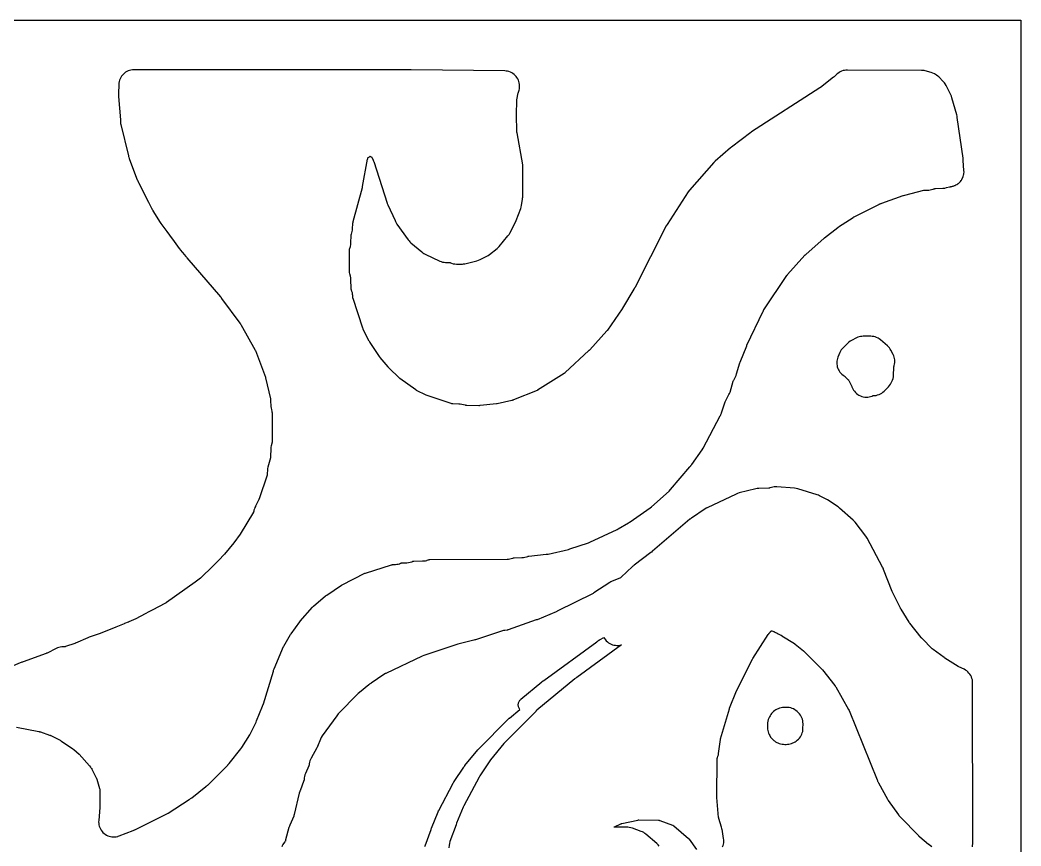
# Model space of a CAD drawing. Header units: millimetres. Extents: x 0 to 300, y 0 to 300.
# Drawn here: x 134.1 to 300, y 163.1 to 300 of the extents above; entities that cross this region are included whole.
import ezdxf

# ---------------------------------------------------------------- set-up
doc = ezdxf.new("R2010")
doc.units = ezdxf.units.MM
doc.layers.add('CUT', color=7, linetype='CONTINUOUS')

msp = doc.modelspace()

# ---------------------------------------------------------------- linework, layer by layer
at = {"layer": 'CUT'}
for points in [[(0.05, 299.97), (299.95, 299.97), (299.98, 299.97), (299.99, 299.97), (300, 299.97), (300, 299.96), (300, 299.95), (300, 299.92), (300, 0.05), (300, 0.02), (300, 0.01), (299.99, 0), (299.98, 0), (299.95, 0), (0.05, 0)], [(133.57, 182.8), (137.29, 182.05), (137.31, 182.04), (137.36, 182.03), (137.38, 182.03), (137.41, 182.02), (137.45, 182.01), (137.48, 182), (137.52, 181.99), (139.05, 181.48), (139.09, 181.46), (139.13, 181.44), (139.17, 181.42), (139.18, 181.42), (139.21, 181.41), (139.23, 181.4), (139.25, 181.39), (140.78, 180.62), (140.78, 180.61), (140.84, 180.58), (140.9, 180.54), (140.91, 180.54), (141.01, 180.47), (141.02, 180.46), (141.72, 179.98), (141.85, 179.89), (142.89, 179.18), (143.04, 179.07), (143.96, 178.3), (145.66, 176.35), (145.81, 176.17), (145.88, 176.08), (145.94, 176.01), (145.96, 176), (145.98, 175.98), (145.98, 175.97), (145.99, 175.96), (146, 175.95), (146.01, 175.93), (146.01, 175.92), (146.02, 175.91), (146.06, 175.83), (146.78, 174.4), (146.83, 174.29), (146.84, 174.26), (146.84, 174.24), (146.85, 174.22), (146.87, 174.17), (146.88, 174.15), (147.32, 172.61), (147.35, 172.49), (147.36, 172.48), (147.36, 172.47), (147.36, 172.46), (147.36, 172.44), (147.39, 171.83), (147.39, 171.81), (147.38, 169.47), (147.18, 167.32), (147.17, 167.08), (147.18, 166.84), (147.22, 166.6), (147.28, 166.36), (147.36, 166.14), (147.46, 165.92), (147.59, 165.71), (147.73, 165.52), (147.89, 165.34), (148.07, 165.17), (148.26, 165.03), (148.47, 164.9), (148.68, 164.79), (148.91, 164.71), (149.14, 164.65), (149.38, 164.61), (149.62, 164.59), (149.86, 164.6), (150.1, 164.63), (150.34, 164.68), (150.38, 164.7), (150.57, 164.76), (152.87, 165.65), (152.88, 165.65), (153.13, 165.76), (153.19, 165.79), (158.45, 168.42), (158.49, 168.44), (158.69, 168.56), (162.16, 170.8), (162.18, 170.81), (162.28, 170.87), (162.39, 170.94), (162.4, 170.94), (162.61, 171.09), (164.93, 172.93), (164.99, 172.98), (165.03, 173), (165.23, 173.18), (165.25, 173.2), (168.57, 176.51), (168.6, 176.54), (168.78, 176.75), (170.71, 179.17), (170.88, 179.41), (172.2, 181.53), (172.31, 181.72), (173.26, 183.6), (173.35, 183.81), (174.32, 186.26), (174.32, 186.27), (174.33, 186.28), (174.4, 186.46), (174.41, 186.47), (174.48, 186.67), (176.12, 192.09), (176.15, 192.17), (176.17, 192.23), (176.17, 192.24), (176.24, 192.43), (177.83, 196.14), (177.83, 196.15), (177.87, 196.21), (177.88, 196.23), (178.97, 198.13), (178.97, 198.14), (178.98, 198.15), (179.06, 198.24), (180.5, 200.23), (180.55, 200.3), (180.55, 200.31), (180.56, 200.32), (180.57, 200.34), (182.6, 202.68), (182.65, 202.72), (182.68, 202.75), (182.73, 202.79), (182.79, 202.85), (184.76, 204.53), (184.78, 204.54), (184.81, 204.56), (184.82, 204.57), (184.86, 204.59), (184.87, 204.6), (184.97, 204.67), (184.98, 204.67), (187.42, 206.33), (187.51, 206.38), (187.53, 206.39), (191.29, 208.28), (191.31, 208.29), (191.32, 208.29), (191.39, 208.32), (195.69, 209.66), (195.7, 209.66), (195.73, 209.67), (195.82, 209.7), (195.88, 209.72), (195.91, 209.73), (195.97, 209.73), (196.36, 209.75), (196.58, 209.77), (196.79, 209.81), (197, 209.86), (197.2, 209.94), (197.29, 209.98), (197.33, 209.99), (197.36, 210), (197.42, 210.02), (197.43, 210.02), (197.48, 210.02), (198.26, 210.04), (198.53, 210.06), (198.8, 210.11), (199.07, 210.19), (199.25, 210.27), (199.27, 210.28), (199.28, 210.28), (199.29, 210.28), (199.32, 210.28), (199.35, 210.28), (199.4, 210.28), (200.86, 210.33), (200.89, 210.33), (200.94, 210.33), (201.11, 210.34), (201.34, 210.37), (201.55, 210.42), (201.63, 210.45), (201.77, 210.49), (201.8, 210.5), (201.83, 210.51), (201.85, 210.52), (201.93, 210.55), (201.94, 210.55), (201.95, 210.55), (201.97, 210.55), (202.03, 210.55), (214.85, 210.63), (215.07, 210.64), (215.3, 210.67), (215.53, 210.73), (215.82, 210.81), (215.9, 210.83), (215.93, 210.84), (215.94, 210.84), (215.95, 210.84), (216.03, 210.84), (217.28, 210.88), (217.31, 210.88), (217.35, 210.88), (217.56, 210.89), (217.81, 210.93), (218.06, 210.99), (218.29, 211.08), (218.33, 211.1), (218.34, 211.1), (218.36, 211.11), (218.37, 211.11), (218.4, 211.12), (218.48, 211.13), (221.32, 211.43), (221.32, 211.44), (221.36, 211.44), (221.64, 211.48), (225.01, 212.25), (225.25, 212.32), (228.32, 213.35), (228.58, 213.46), (233.07, 215.56), (233.26, 215.65), (234.96, 216.63), (235.12, 216.74), (235.25, 216.82), (238.57, 219.14), (238.8, 219.32), (241.7, 221.9), (241.94, 222.15), (245.13, 225.91), (245.14, 225.92), (245.24, 226.03), (245.27, 226.07), (245.28, 226.08), (245.32, 226.13), (245.41, 226.25), (245.42, 226.26), (245.44, 226.29), (247.18, 228.76), (247.35, 229.03), (250.18, 234.4), (250.19, 234.42), (250.29, 234.62), (250.31, 234.69), (250.37, 234.84), (250.38, 234.86), (250.95, 236.54), (251.01, 236.69), (251.01, 236.7), (251.62, 237.89), (251.72, 238.1), (251.8, 238.32), (252.33, 240.12), (252.36, 240.21), (252.37, 240.23), (252.37, 240.24), (252.41, 240.31), (252.69, 240.83), (252.8, 241.06), (252.89, 241.31), (253.44, 243.17), (253.48, 243.28), (253.48, 243.29), (254.56, 245.99), (254.57, 246.02), (254.6, 246.07), (257.27, 251.71), (257.31, 251.79), (257.35, 251.85), (257.36, 251.87), (257.41, 251.95), (261.21, 257.63), (261.3, 257.73), (261.34, 257.78), (264.18, 260.98), (264.23, 261.04), (264.25, 261.05), (264.28, 261.08), (264.39, 261.17), (267.32, 263.79), (267.4, 263.86), (267.43, 263.88), (267.45, 263.9), (269.67, 265.58), (269.68, 265.59), (269.71, 265.61), (269.79, 265.67), (272.17, 267.26), (272.24, 267.3), (272.29, 267.33), (272.31, 267.34), (272.36, 267.37), (276.55, 269.47), (276.58, 269.49), (276.59, 269.49), (276.61, 269.5), (276.62, 269.5), (276.63, 269.51), (276.64, 269.51), (276.67, 269.52), (276.69, 269.52), (276.77, 269.55), (276.85, 269.58), (276.92, 269.6), (276.93, 269.6), (280.48, 270.88), (280.49, 270.89), (280.5, 270.89), (280.53, 270.9), (280.55, 270.91), (280.74, 270.97), (283.88, 271.75), (283.97, 271.77), (283.98, 271.77), (284.08, 271.77), (284.74, 271.8), (284.98, 271.82), (285.2, 271.87), (285.43, 271.93), (285.54, 271.98), (285.6, 272), (285.65, 272.02), (285.75, 272.05), (285.76, 272.05), (285.77, 272.06), (285.78, 272.06), (285.84, 272.06), (287.03, 272.1), (287.07, 272.1), (287.26, 272.12), (287.37, 272.13), (287.66, 272.19), (288.13, 272.32), (288.19, 272.34), (288.22, 272.35), (288.24, 272.35), (288.25, 272.35), (288.26, 272.35), (288.3, 272.35), (288.35, 272.36), (288.39, 272.37), (288.42, 272.37), (288.54, 272.39), (288.66, 272.41), (288.69, 272.42), (288.7, 272.42), (288.71, 272.43), (288.77, 272.44), (288.9, 272.49), (289, 272.52), (289.08, 272.56), (289.13, 272.58), (289.22, 272.63), (289.35, 272.7), (289.4, 272.73), (289.43, 272.75), (289.48, 272.78), (289.56, 272.84), (289.62, 272.89), (289.63, 272.9), (289.65, 272.92), (289.67, 272.94), (289.69, 272.95), (289.75, 273), (289.8, 273.05), (289.93, 273.18), (289.97, 273.23), (290.08, 273.37), (290.12, 273.42), (290.18, 273.52), (290.22, 273.58), (290.24, 273.62), (290.26, 273.67), (290.33, 273.8), (290.35, 273.84), (290.39, 273.94), (290.4, 273.97), (290.42, 274), (290.42, 274.01), (290.43, 274.03), (290.43, 274.04), (290.44, 274.06), (290.49, 274.27), (290.5, 274.3), (290.53, 274.45), (290.54, 274.52), (290.54, 274.53), (290.56, 274.77), (290.55, 275.02), (290.43, 276.68), (290.43, 276.69), (290.42, 276.86), (290.4, 277.05), (289.43, 283.8), (289.43, 283.84), (289.41, 283.95), (289.4, 284.06), (289.35, 284.28), (288.56, 287.1), (288.48, 287.33), (288.38, 287.55), (287.58, 289.14), (287.45, 289.37), (287.3, 289.58), (287.13, 289.78), (286.38, 290.54), (286.21, 290.69), (286.02, 290.84), (285.83, 290.96), (285.67, 291.05), (285.39, 291.18), (285.1, 291.28), (284.15, 291.54), (283.94, 291.59), (283.72, 291.62), (283.5, 291.63), (271.23, 291.68), (270.99, 291.67), (270.75, 291.63), (270.51, 291.58), (270.28, 291.5), (270.06, 291.39), (269.85, 291.27), (269.65, 291.13), (269.47, 290.97), (269.07, 290.57), (269.05, 290.55), (268.96, 290.49), (266.78, 288.81), (266.66, 288.74), (255.37, 281.44), (255.23, 281.34), (252.02, 278.92), (251.88, 278.8), (249.35, 276.59), (249.22, 276.48), (249.21, 276.47), (249.1, 276.35), (245.08, 271.76), (244.87, 271.48), (241.37, 266.11), (241.23, 265.88), (235.99, 255.61), (235.95, 255.54), (235.93, 255.51), (235.89, 255.44), (235.85, 255.38), (234, 252.2), (233.99, 252.18), (233.97, 252.15), (233.94, 252.1), (231.48, 248.59), (231.42, 248.5), (231.41, 248.49), (231.38, 248.46), (228.57, 245.33), (228.45, 245.21), (228.42, 245.18), (224.48, 241.54), (224.44, 241.51), (224.4, 241.47), (224.37, 241.45), (224.36, 241.44), (224.29, 241.39), (219.88, 238.61), (219.87, 238.6), (219.83, 238.58), (219.81, 238.57), (215.89, 237.01), (215.85, 237), (215.73, 236.95), (215.71, 236.94), (215.68, 236.93), (215.66, 236.92), (215.64, 236.91), (213.22, 236.38), (213.18, 236.37), (213.09, 236.37), (210.39, 236.08), (210.38, 236.08), (210.36, 236.08), (210.23, 236.06), (210.19, 236.06), (208.16, 236.09), (208.1, 236.09), (208.03, 236.11), (207.97, 236.12), (207.91, 236.13), (207.34, 236.26), (207.1, 236.31), (206.87, 236.33), (205.84, 236.37), (205.77, 236.37), (205.74, 236.37), (205.73, 236.37), (205.68, 236.38), (205.6, 236.4), (205.57, 236.41), (201.58, 237.74), (201.42, 237.8), (199.85, 238.6), (199.82, 238.61), (199.81, 238.62), (199.74, 238.66), (197.08, 240.55), (197.02, 240.6), (197, 240.62), (196.99, 240.62), (196.9, 240.71), (195.38, 242.22), (195.3, 242.3), (195.28, 242.32), (195.25, 242.35), (195.19, 242.4), (195.16, 242.43), (195.12, 242.47), (193.84, 244.02), (193.79, 244.09), (193.78, 244.11), (193.77, 244.12), (193.74, 244.16), (193.7, 244.23), (192.17, 246.51), (192.13, 246.57), (192.09, 246.62), (192.06, 246.67), (192.02, 246.73), (191.03, 248.71), (191, 248.78), (190.99, 248.8), (190.96, 248.89), (189.32, 253.82), (189.3, 253.87), (189.29, 253.94), (189.29, 253.95), (189.28, 254.01), (189.28, 254.02), (189.27, 254.2), (189.27, 254.22), (189.27, 254.32), (189.26, 254.48), (189.22, 254.74), (189.15, 254.99), (189.05, 255.24), (189.05, 255.25), (189.05, 255.26), (189.01, 255.34), (189.01, 255.36), (189.01, 255.37), (189.01, 255.43), (189.01, 255.45), (188.96, 257.03), (188.94, 257.27), (188.9, 257.5), (188.81, 257.9), (188.75, 258.12), (188.74, 258.14), (188.73, 258.18), (188.73, 258.19), (188.73, 258.21), (188.74, 261.85), (188.74, 261.91), (188.74, 261.92), (188.74, 261.94), (188.74, 261.96), (188.74, 261.97), (188.75, 262), (188.88, 262.45), (188.94, 262.75), (188.97, 263.04), (189.01, 264.28), (189.01, 264.34), (189.01, 264.35), (189.02, 264.38), (189.04, 264.44), (189.07, 264.5), (189.14, 264.71), (189.2, 264.92), (189.24, 265.14), (189.26, 265.36), (189.29, 266.23), (189.3, 266.31), (189.3, 266.32), (189.3, 266.33), (189.3, 266.34), (189.31, 266.35), (189.31, 266.37), (189.31, 266.38), (189.32, 266.4), (189.32, 266.41), (189.36, 266.57), (190.87, 272.21), (190.91, 272.4), (191.74, 276.92), (191.75, 276.96), (191.77, 277.1), (191.77, 277.11), (191.78, 277.12), (191.78, 277.13), (191.79, 277.14), (191.83, 277.17), (191.94, 277.24), (192.04, 277.31), (192.14, 277.39), (192.14, 277.4), (192.15, 277.4), (192.16, 277.4), (192.17, 277.4), (192.35, 277.29), (192.39, 277.27), (192.41, 277.26), (192.43, 277.25), (192.44, 277.24), (192.46, 277.19), (192.48, 277.14), (192.67, 276.73), (192.73, 276.58), (192.76, 276.51), (194.98, 269.62), (194.99, 269.59), (195.09, 269.34), (196.29, 266.72), (196.34, 266.59), (196.46, 266.36), (196.6, 266.14), (198.48, 263.52), (198.6, 263.36), (198.74, 263.21), (198.77, 263.18), (198.92, 263.05), (200.7, 261.53), (200.87, 261.39), (201.06, 261.27), (201.27, 261.16), (203.72, 260.02), (203.94, 259.93), (204.17, 259.86), (204.41, 259.82), (204.65, 259.79), (205.27, 259.76), (205.36, 259.76), (205.39, 259.76), (205.4, 259.76), (205.47, 259.73), (205.65, 259.67), (205.91, 259.59), (206.19, 259.54), (206.47, 259.52), (207.23, 259.51), (207.44, 259.52), (207.65, 259.54), (207.86, 259.58), (209.84, 260.07), (210.11, 260.16), (210.37, 260.27), (211.48, 260.83), (211.7, 260.96), (211.91, 261.1), (213.19, 262.12), (213.37, 262.29), (213.54, 262.46), (215, 264.18), (215.17, 264.41), (215.31, 264.65), (216.25, 266.47), (216.37, 266.74), (217.11, 268.71), (217.2, 268.98), (217.21, 269.02), (217.25, 269.24), (217.41, 270.26), (217.43, 270.45), (217.44, 270.63), (217.48, 275.5), (217.47, 275.73), (217.44, 275.96), (216.5, 281.25), (216.49, 281.33), (216.49, 281.39), (216.48, 281.49), (216.39, 284.28), (216.39, 284.4), (216.47, 286.52), (216.47, 286.56), (216.47, 286.61), (216.47, 286.66), (216.48, 286.73), (216.71, 287.91), (216.72, 287.95), (216.74, 288.04), (216.83, 288.35), (216.88, 288.59), (216.91, 288.83), (216.92, 289.07), (216.9, 289.31), (216.87, 289.55), (216.81, 289.78), (216.72, 290), (216.62, 290.22), (216.49, 290.43), (216.35, 290.62), (216.19, 290.8), (216.01, 290.96), (215.81, 291.11), (215.61, 291.23), (215.39, 291.33), (215.16, 291.42), (214.93, 291.48), (214.69, 291.52), (214.45, 291.53), (198.98, 291.72), (198.95, 291.72), (185.46, 291.72), (153.07, 291.72), (153.01, 291.72), (152.82, 291.71), (152.77, 291.71), (152.53, 291.67), (152.3, 291.62), (152.07, 291.54), (151.85, 291.43), (151.64, 291.31), (151.45, 291.17), (151.27, 291.01), (151.1, 290.84), (150.96, 290.64), (150.83, 290.44), (150.72, 290.22), (150.63, 290), (150.57, 289.77), (150.53, 289.53), (150.51, 289.29), (150.47, 287.81), (150.47, 287.74), (150.47, 287.73), (150.47, 287.67), (150.47, 287.61), (150.47, 287.47), (150.47, 287.46), (150.48, 287.27), (150.77, 283.44), (150.77, 283.42), (150.77, 283.39), (150.78, 283.34), (150.78, 283.31), (150.78, 283.3), (150.78, 283.29), (150.78, 283.24), (150.78, 283.19), (150.79, 283.13), (150.79, 283.12), (150.79, 283.08), (150.81, 282.88), (150.82, 282.82), (150.86, 282.65), (152.1, 277.47), (152.11, 277.44), (152.11, 277.42), (152.13, 277.34), (152.15, 277.24), (152.22, 277.01), (153.47, 273.74), (153.57, 273.51), (153.62, 273.41), (153.79, 273.06), (153.81, 273.01), (153.91, 272.8), (155.42, 269.81), (155.94, 268.77), (155.94, 268.76), (155.95, 268.74), (155.96, 268.73), (155.97, 268.7), (156.06, 268.55), (156.09, 268.5), (156.1, 268.48), (156.13, 268.44), (156.17, 268.37), (157.39, 266.41), (157.5, 266.25), (158.46, 264.95), (158.48, 264.92), (158.48, 264.91), (158.49, 264.9), (158.73, 264.54), (158.75, 264.51), (158.78, 264.47), (158.89, 264.31), (159.71, 263.24), (160.53, 262.13), (160.54, 262.11), (160.6, 262.03), (160.7, 261.91), (161.08, 261.46), (161.6, 260.79), (161.72, 260.65), (161.81, 260.55), (167.35, 254.09), (167.37, 254.07), (167.42, 254.02), (167.44, 253.99), (167.45, 253.98), (167.47, 253.95), (167.51, 253.9), (167.53, 253.87), (167.54, 253.86), (167.55, 253.84), (170.58, 249.73), (170.6, 249.69), (170.67, 249.6), (170.69, 249.58), (170.72, 249.53), (173.12, 245.26), (173.14, 245.23), (173.15, 245.19), (174.8, 240.78), (174.81, 240.76), (174.82, 240.73), (174.83, 240.7), (174.83, 240.68), (175.64, 237.18), (175.66, 237.06), (175.66, 237.05), (175.66, 236.93), (175.71, 235.91), (175.74, 235.66), (175.79, 235.41), (175.87, 235.09), (175.89, 234.98), (175.9, 234.94), (175.91, 234.91), (175.92, 234.9), (175.92, 234.88), (175.92, 234.87), (175.92, 234.85), (175.92, 234.79), (175.92, 230.04), (175.91, 229.99), (175.78, 229.43), (175.73, 229.19), (175.71, 228.95), (175.71, 228.9), (175.66, 227.64), (175.66, 227.61), (175.66, 227.54), (175.66, 227.53), (175.65, 227.47), (175.64, 227.42), (175.23, 225.88), (175.23, 225.87), (175.17, 225.63), (175.17, 225.62), (175.14, 225.37), (175.14, 225.36), (175.11, 224.82), (175.11, 224.71), (175.11, 224.7), (175.11, 224.69), (175.11, 224.68), (175.1, 224.66), (175.09, 224.6), (175.08, 224.57), (173.76, 220.64), (173.74, 220.6), (173.73, 220.56), (173.69, 220.43), (173.68, 220.41), (173.16, 219.42), (173.15, 219.4), (173.14, 219.38), (173.04, 219.18), (172.97, 218.98), (172.91, 218.77), (172.87, 218.56), (172.87, 218.55), (172.86, 218.53), (172.86, 218.52), (172.84, 218.49), (172.83, 218.45), (172.81, 218.41), (170.63, 214.78), (169.55, 213.33), (168.05, 211.46), (168.04, 211.45), (168.02, 211.42), (167.99, 211.39), (167.08, 210.48), (166.14, 209.54), (164.03, 207.47), (163.18, 206.81), (158.39, 203.42), (158.37, 203.41), (158.34, 203.4), (158.33, 203.39), (158.32, 203.38), (158.3, 203.37), (158.29, 203.37), (158.24, 203.34), (158.23, 203.33), (156.04, 202.17), (155.51, 201.89), (154.89, 201.57), (153.36, 200.76), (152.2, 200.24), (152.15, 200.22), (152.1, 200.2), (152.05, 200.18), (151.47, 199.95), (151.39, 199.92), (150.03, 199.38), (147.41, 198.33), (145.61, 197.71), (145.59, 197.7), (145.36, 197.61), (143.35, 196.71), (143.34, 196.7), (143.3, 196.69), (143.26, 196.67), (143.22, 196.66), (141.68, 196.14), (141.61, 196.12), (141.57, 196.11), (141.51, 196.1), (141.5, 196.1), (141.47, 196.1), (141.36, 196.09), (141.32, 196.09), (141.06, 196.07), (140.81, 196.04), (140.57, 195.99), (140.34, 195.91), (140.33, 195.91), (140.26, 195.88), (140.11, 195.81), (138.64, 195.06), (138.58, 195.03), (138.57, 195.02), (138.56, 195.02), (138.55, 195.01), (138.54, 195.01), (138.51, 195), (138.48, 194.99), (134.64, 193.6), (134.56, 193.57), (134.46, 193.53), (134.45, 193.53), (130.6, 191.96)], [(291.95, 162.96), (291.99, 163.2), (292, 163.44), (291.99, 190.12), (291.98, 190.38), (291.94, 190.63), (291.87, 190.87), (291.79, 191.11), (291.67, 191.34), (291.54, 191.56), (291.38, 191.76), (291.2, 191.94), (291.01, 192.1), (290.8, 192.25), (290.58, 192.37), (289.69, 192.8), (289.65, 192.82), (289.63, 192.83), (289.59, 192.85), (287.41, 194.24), (287.33, 194.3), (287.29, 194.32), (287.27, 194.34), (285.43, 195.66), (285.37, 195.72), (285.35, 195.73), (285.33, 195.75), (285.3, 195.78), (283.6, 197.49), (283.54, 197.56), (283.53, 197.57), (283.44, 197.67), (281.6, 200.02), (281.55, 200.08), (281.54, 200.1), (281.47, 200.2), (280.12, 202.35), (280.1, 202.39), (280.08, 202.42), (280.05, 202.47), (280.04, 202.49), (280.04, 202.5), (278.75, 205.07), (278.66, 205.29), (277.24, 208.91), (277.23, 208.94), (277.2, 209.03), (277.16, 209.14), (277.07, 209.32), (274.54, 214.08), (274.43, 214.26), (274.31, 214.43), (272.54, 216.73), (272.38, 216.92), (272.21, 217.09), (269.95, 219.07), (269.94, 219.08), (269.83, 219.18), (269.76, 219.24), (269.58, 219.38), (268.23, 220.3), (267.95, 220.46), (266.63, 221.13), (266.43, 221.22), (266.23, 221.29), (263, 222.27), (262.73, 222.34), (262.47, 222.37), (259.56, 222.6), (259.36, 222.61), (259.34, 222.61), (259.12, 222.6), (258.89, 222.57), (258.68, 222.52), (258.46, 222.45), (258.38, 222.42), (258.35, 222.41), (258.33, 222.41), (258.32, 222.41), (258.26, 222.41), (258.23, 222.41), (256.57, 222.35), (256.31, 222.33), (256.06, 222.28), (253.29, 221.59), (253.05, 221.51), (252.82, 221.42), (248.01, 219.15), (247.97, 219.13), (247.96, 219.13), (247.94, 219.12), (247.89, 219.09), (247.81, 219.05), (247.67, 218.96), (247.65, 218.95), (245.39, 217.44), (245.36, 217.42), (245.16, 217.26), (245.13, 217.24), (238.92, 211.94), (238.9, 211.93), (238.76, 211.81), (238.69, 211.75), (235.9, 209.62), (235.86, 209.59), (235.85, 209.58), (235.83, 209.56), (235.79, 209.53), (235.7, 209.46), (235.64, 209.4), (233.73, 207.62), (233.68, 207.57), (233.67, 207.56), (233.66, 207.55), (233.65, 207.54), (233.64, 207.54), (233.62, 207.53), (233.54, 207.49), (232.27, 206.97), (232.06, 206.87), (231.86, 206.75), (229.24, 205.03), (229.22, 205.02), (229.1, 204.95), (223.15, 201.99), (223.14, 201.99), (223.1, 201.97), (223, 201.91), (219.83, 200.59), (219.8, 200.58), (219.7, 200.55), (219.68, 200.55), (215.04, 198.9), (215.03, 198.9), (215.01, 198.89), (215, 198.89), (214.94, 198.88), (214.92, 198.88), (214.87, 198.87), (214.49, 198.83), (214.29, 198.8), (214.24, 198.79), (213.94, 198.71), (209.62, 197.28), (209.54, 197.26), (209.48, 197.24), (209.35, 197.2), (206.91, 196.62), (206.7, 196.56), (201.05, 194.68), (200.76, 194.56), (194.76, 191.68), (194.72, 191.67), (194.7, 191.66), (194.43, 191.5), (192.34, 190.09), (192.25, 190.03), (192.15, 189.97), (192.12, 189.96), (191.92, 189.81), (190.38, 188.52), (190.2, 188.36), (186.88, 185), (186.75, 184.85), (186.63, 184.69), (184.23, 181.33), (184.07, 181.08), (183.94, 180.81), (183.44, 179.57), (183.37, 179.42), (183.36, 179.4), (183.33, 179.34), (182.37, 177.67), (182.25, 177.44), (182.16, 177.2), (182.1, 176.96), (182.06, 176.71), (182.05, 176.58), (182.04, 176.53), (182.03, 176.49), (182.02, 176.43), (182.01, 176.42), (182, 176.38), (181.43, 175.08), (181.34, 174.86), (181.28, 174.63), (181.24, 174.4), (181.2, 174.09), (181.2, 174.01), (181.19, 173.99), (181.19, 173.98), (181.19, 173.97), (181.18, 173.95), (181.18, 173.94), (181.17, 173.93), (180.54, 172.22), (180.52, 172.16), (180.5, 172.12), (180.42, 171.84), (179.57, 168.29), (179.56, 168.26), (179.55, 168.23), (179.54, 168.18), (179.53, 168.15), (179.52, 168.12), (179.51, 168.08), (179.49, 168.02), (178.84, 166.54), (178.77, 166.36), (178.71, 166.18), (178.16, 164.1), (178.14, 164.02), (178.13, 163.96), (178.12, 163.95), (178.11, 163.92), (178.11, 163.91), (178.1, 163.9), (178.02, 163.8), (177.83, 163.53), (177.7, 163.34), (177.6, 163.14), (177.51, 162.93)], [(201.22, 163.01), (201.25, 163.1), (201.26, 163.13), (202.26, 165.84), (202.27, 165.87), (202.28, 165.92), (202.29, 165.95), (202.32, 166.02), (203.42, 168.76), (203.44, 168.81), (203.46, 168.84), (203.49, 168.91), (203.49, 168.92), (203.51, 168.95), (203.53, 169), (205.91, 173.48), (205.93, 173.52), (205.97, 173.59), (205.99, 173.63), (206.04, 173.7), (206.06, 173.74), (206.09, 173.79), (207.68, 176.17), (207.74, 176.25), (207.76, 176.27), (207.79, 176.32), (207.81, 176.34), (207.84, 176.38), (207.87, 176.42), (209.98, 179.01), (210.06, 179.1), (210.07, 179.11), (210.15, 179.19), (210.15, 179.2), (215.04, 184.12), (215.08, 184.16), (215.15, 184.22), (215.22, 184.28), (215.24, 184.3), (216.97, 185.73), (216.91, 185.81), (216.85, 185.91), (216.8, 186.02), (216.76, 186.13), (216.73, 186.24), (216.71, 186.36), (216.7, 186.48), (216.7, 186.6), (216.72, 186.71), (216.75, 186.83), (216.79, 186.94), (216.84, 187.05), (216.9, 187.15), (216.97, 187.25), (217.05, 187.34), (217.14, 187.42), (220.62, 190.29), (220.65, 190.31), (220.68, 190.34), (220.74, 190.38), (220.75, 190.39), (220.8, 190.43), (220.84, 190.46), (220.85, 190.47), (220.86, 190.47), (220.9, 190.51), (220.93, 190.53), (220.94, 190.54), (229.74, 196.95), (229.76, 196.97), (229.77, 196.98), (229.78, 196.99), (229.8, 197), (229.81, 197.01), (229.82, 197.02), (229.86, 197.05), (229.89, 197.07), (229.91, 197.09), (229.95, 197.11), (230.01, 197.15), (230.07, 197.19), (230.12, 197.22), (230.17, 197.25), (230.21, 197.27), (230.25, 197.29), (230.27, 197.3), (230.88, 197.65), (230.99, 197.47), (231.13, 197.27), (231.29, 197.08), (231.47, 196.92), (231.67, 196.77), (231.88, 196.64), (232.1, 196.53), (232.33, 196.45), (232.56, 196.38), (232.81, 196.35), (233.05, 196.33), (233.29, 196.34), (233.54, 196.37), (233.78, 196.43), (233.82, 196.45), (233.79, 196.42), (226.38, 191.01), (226.37, 191), (226.35, 190.99), (226.25, 190.91), (226.15, 190.84), (226.1, 190.79), (219.79, 185.58), (219.61, 185.42), (219.6, 185.41), (219.6, 185.4), (218.38, 184.18), (214.49, 180.27), (214.32, 180.09), (212.12, 177.38), (211.97, 177.18), (210.33, 174.73), (210.2, 174.51), (207.67, 169.75), (207.56, 169.51), (206.49, 166.85), (206.42, 166.64), (206.41, 166.61), (205.38, 163.82), (205.3, 163.53), (205.24, 163.23), (205.19, 162.77)], [(250.55, 162.93), (250.64, 163.15), (250.7, 163.39), (250.74, 163.62), (250.76, 163.87), (250.75, 164.11), (250.73, 164.35), (250.47, 165.89), (250.46, 165.89), (250.45, 165.98), (250.39, 166.23), (249.93, 167.66), (249.93, 167.68), (249.92, 167.71), (249.92, 167.74), (249.91, 167.77), (249.91, 167.79), (249.9, 167.84), (249.59, 171.12), (249.59, 171.23), (249.64, 177.5), (249.64, 177.54), (249.64, 177.56), (249.66, 177.64), (249.67, 177.66), (249.7, 177.73), (249.79, 177.96), (249.86, 178.2), (249.9, 178.44), (250.19, 180.75), (250.2, 180.8), (250.21, 180.84), (251.68, 185.81), (251.71, 185.91), (251.71, 185.92), (251.72, 185.94), (251.72, 185.95), (252.87, 188.81), (252.88, 188.83), (255.49, 194.06), (255.56, 194.18), (258.13, 198.15), (258.18, 198.22), (258.2, 198.26), (258.21, 198.28), (258.23, 198.3), (258.25, 198.32), (258.26, 198.33), (258.27, 198.35), (258.28, 198.36), (258.3, 198.38), (258.32, 198.4), (258.36, 198.44), (258.4, 198.49), (258.49, 198.6), (258.52, 198.63), (258.54, 198.65), (258.57, 198.68), (258.61, 198.72), (258.63, 198.75), (258.64, 198.76), (258.65, 198.76), (258.7, 198.75), (259.04, 198.62), (259.07, 198.61), (259.08, 198.61), (259.11, 198.6), (259.14, 198.59), (259.22, 198.55), (259.59, 198.36), (259.79, 198.26), (260.22, 198.04), (260.28, 198.01), (260.32, 197.99), (260.36, 197.97), (260.38, 197.95), (260.4, 197.94), (262.45, 196.63), (262.48, 196.61), (262.5, 196.6), (262.51, 196.59), (262.56, 196.56), (262.57, 196.55), (262.59, 196.53), (263.99, 195.41), (264, 195.4), (264.04, 195.36), (264.08, 195.32), (264.14, 195.27), (266.98, 192.42), (267.09, 192.3), (267.1, 192.29), (269.16, 189.67), (269.19, 189.63), (269.21, 189.61), (269.23, 189.57), (269.3, 189.46), (271.44, 185.73), (271.44, 185.72), (271.52, 185.57), (276.17, 174.04), (276.2, 173.95), (276.24, 173.86), (276.26, 173.8), (276.37, 173.58), (277.88, 170.86), (278.02, 170.63), (279.7, 168.24), (279.75, 168.18), (279.78, 168.14), (280.01, 167.87), (280.02, 167.86), (283.02, 164.82), (283.03, 164.8), (283.04, 164.79), (283.21, 164.64), (283.22, 164.63), (284.7, 163.41), (284.74, 163.38), (284.76, 163.36), (284.77, 163.35), (284.8, 163.33), (284.99, 163.19), (285, 163.19), (285.01, 163.18), (285.02, 163.17), (285.24, 163.03)], [(240.05, 163.04), (239.86, 163.28), (239.64, 163.5), (237.86, 165.05), (237.68, 165.19), (237.49, 165.31), (237.29, 165.42), (237.08, 165.51), (235.63, 166.04), (235.37, 166.12), (235.1, 166.17), (234.83, 166.19), (232.64, 166.24), (232.59, 166.24), (232.6, 166.25), (232.61, 166.26), (232.64, 166.28), (233.69, 166.76), (233.73, 166.78), (233.75, 166.79), (233.78, 166.8), (233.79, 166.8), (233.87, 166.82), (236.53, 167.4), (236.63, 167.43), (236.65, 167.43), (236.68, 167.43), (239.96, 167.36), (240, 167.36), (240.02, 167.36), (240.06, 167.35), (240.09, 167.34), (240.12, 167.33), (240.16, 167.32), (242.28, 166.53), (242.32, 166.52), (242.36, 166.5), (242.47, 166.46), (242.5, 166.43), (244.91, 164.35), (244.94, 164.32), (244.98, 164.27), (245.01, 164.23), (246.21, 162.51)]]:
    msp.add_lwpolyline(points, dxfattribs=at)
for points in [[(271.43, 240.29), (271.46, 240.23), (271.98, 239.24), (272, 239.19), (272.03, 239.1), (272.13, 238.87), (272.25, 238.65), (272.4, 238.44), (272.56, 238.25), (272.75, 238.08), (272.95, 237.93), (273.16, 237.79), (273.39, 237.68), (273.62, 237.59), (273.87, 237.53), (274.12, 237.49), (274.37, 237.48), (274.39, 237.48), (274.63, 237.49), (274.86, 237.53), (275.09, 237.58), (275.32, 237.66), (275.4, 237.7), (275.41, 237.7), (275.42, 237.7), (275.44, 237.7), (275.53, 237.72), (275.77, 237.74), (276.01, 237.77), (276.25, 237.83), (276.49, 237.92), (276.71, 238.02), (276.92, 238.15), (277.12, 238.3), (277.31, 238.46), (278.04, 239.19), (278.22, 239.39), (278.37, 239.61), (278.51, 239.84), (278.62, 240.06), (278.72, 240.31), (278.8, 240.57), (278.86, 240.83), (278.88, 241.1), (278.92, 242.36), (278.92, 242.41), (278.92, 242.44), (278.92, 242.45), (278.93, 242.5), (278.94, 242.53), (278.94, 242.54), (278.96, 242.59), (279.01, 242.72), (279.06, 242.95), (279.09, 243.19), (279.1, 243.42), (279.09, 243.66), (279.05, 243.89), (278.99, 244.12), (278.92, 244.34), (278.82, 244.56), (278.46, 245.25), (278.34, 245.45), (278.19, 245.65), (278.04, 245.83), (277.86, 245.99), (276.72, 246.96), (276.52, 247.12), (276.31, 247.25), (276.08, 247.36), (275.84, 247.45), (275.6, 247.51), (275.35, 247.55), (275.1, 247.56), (273.87, 247.56), (273.64, 247.55), (273.4, 247.52), (273.18, 247.46), (272.95, 247.39), (272.74, 247.29), (271.93, 246.88), (271.7, 246.75), (271.49, 246.59), (271.29, 246.42), (270.53, 245.66), (270.37, 245.48), (270.23, 245.29), (270.1, 245.09), (270, 244.87), (269.68, 244.12), (269.6, 243.9), (269.54, 243.66), (269.5, 243.42), (269.48, 243.18), (269.49, 242.94), (269.52, 242.7), (269.57, 242.47), (269.65, 242.24), (269.74, 242.02), (269.86, 241.81), (270, 241.61), (270.16, 241.43), (270.33, 241.26), (270.52, 241.11), (270.72, 240.98), (270.78, 240.95), (270.79, 240.94), (270.8, 240.93), (270.83, 240.9), (271.33, 240.4), (271.41, 240.33), (271.41, 240.32)], [(263.29, 184.99), (263.11, 185.18), (262.9, 185.38), (262.72, 185.54), (262.52, 185.68), (262.3, 185.8), (262.08, 185.9), (261.84, 185.98), (261.6, 186.03), (261.36, 186.06), (261.11, 186.07), (260.74, 186.06), (260.5, 186.04), (260.25, 186), (260.01, 185.93), (259.78, 185.84), (259.58, 185.75), (259.38, 185.65), (259.19, 185.53), (259.01, 185.39), (258.84, 185.24), (258.83, 185.23), (258.68, 185.06), (258.55, 184.88), (258.43, 184.69), (258.32, 184.49), (258.22, 184.27), (258.13, 184.03), (258.06, 183.77), (258.01, 183.51), (258, 183.24), (258, 182.72), (258.01, 182.48), (258.05, 182.24), (258.11, 182), (258.19, 181.77), (258.29, 181.55), (258.38, 181.38), (258.52, 181.15), (258.68, 180.94), (258.86, 180.75), (259.06, 180.58), (259.15, 180.51), (259.33, 180.38), (259.52, 180.27), (259.72, 180.17), (259.92, 180.1), (260.14, 180.04), (260.41, 179.98), (260.63, 179.94), (260.85, 179.92), (261.07, 179.92), (261.29, 179.94), (261.51, 179.98), (261.77, 180.04), (261.98, 180.1), (262.18, 180.18), (262.38, 180.27), (262.57, 180.38), (262.74, 180.49), (262.94, 180.63), (263.12, 180.8), (263.29, 180.98), (263.44, 181.17), (263.57, 181.38), (263.68, 181.6), (263.76, 181.83), (263.83, 182.07), (263.86, 182.31), (263.88, 182.56), (263.89, 183.34), (263.88, 183.59), (263.84, 183.85), (263.78, 184.1), (263.69, 184.34), (263.58, 184.57), (263.45, 184.79)]]:
    msp.add_lwpolyline(points, close=True, dxfattribs=at)

doc.saveas('drawing.dxf')
